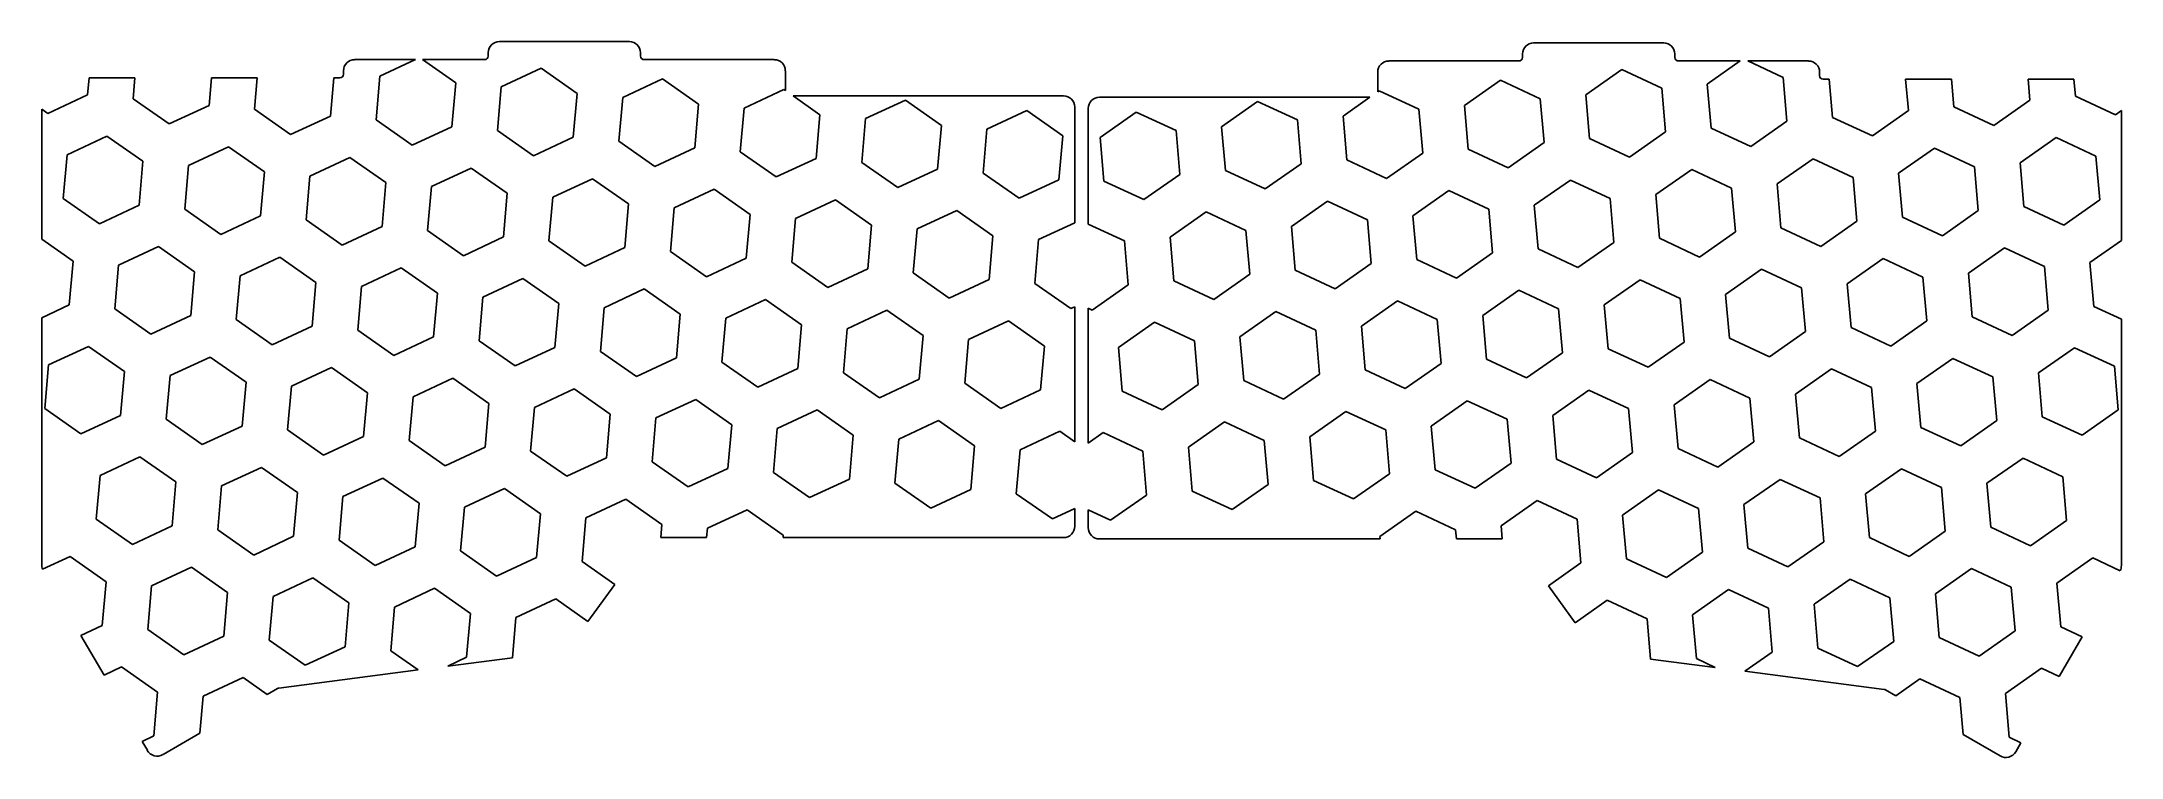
# Model space of a CAD drawing. Header units: inches. Extents: x 0.1 to 10.9, y 4.7 to 8.4.
import ezdxf

# ---------------------------------------------------------------- set-up
doc = ezdxf.new("R2010")
doc.units = ezdxf.units.IN
doc.header["$MEASUREMENT"] = 0

msp = doc.modelspace()

# ---------------------------------------------------------------- linework, layer by layer
at = {"color": 7, "linetype": 'Continuous', "lineweight": 25}
for p, q in [((1.761, 8.285), (2.075, 8.285)), ((1.891, 8.199), (2.075, 8.285)), ((2.112, 8.285), (2.284, 8.165)), ((2.112, 8.285), (2.433, 8.285)), ((2.451, 8.303), (2.451, 8.321)), ((2.509, 8.378), (3.181, 8.378)), ((3.239, 8.321), (3.239, 8.303)), ((3.257, 8.285), (3.929, 8.285)), ((7.778, 8.278), (7.106, 8.278)), ((7.796, 8.314), (7.796, 8.296)), ((8.526, 8.371), (7.854, 8.371)), ((8.584, 8.296), (8.584, 8.314)), ((8.922, 8.278), (8.602, 8.278)), ((8.922, 8.278), (8.751, 8.158)), ((9.143, 8.192), (8.96, 8.278)), ((9.274, 8.278), (8.96, 8.278)), ((0.389, 8.191), (0.381, 8.103)), ((0.389, 8.191), (0.626, 8.191)), ((0.617, 8.083), (0.626, 8.191)), ((1.021, 8.191), (1.009, 8.048)), ((1.021, 8.191), (1.258, 8.191)), ((1.244, 8.028), (1.258, 8.191)), ((1.654, 8.191), (1.636, 7.993)), ((1.654, 8.191), (1.685, 8.191)), ((1.703, 8.209), (1.703, 8.227)), ((1.872, 7.973), (1.891, 8.199)), ((2.519, 8.144), (2.725, 8.24)), ((2.725, 8.24), (2.911, 8.11)), ((3.147, 8.089), (3.353, 8.185)), ((3.353, 8.185), (3.539, 8.055)), ((3.987, 8.227), (3.987, 8.126)), ((7.048, 8.22), (7.048, 8.119)), ((7.682, 8.178), (7.496, 8.048)), ((7.888, 8.082), (7.682, 8.178)), ((8.31, 8.233), (8.124, 8.103)), ((8.516, 8.137), (8.31, 8.233)), ((9.163, 7.966), (9.143, 8.192)), ((9.332, 8.202), (9.332, 8.22)), ((9.381, 8.184), (9.35, 8.184)), ((9.381, 8.184), (9.399, 7.986)), ((10.014, 8.184), (9.776, 8.184)), ((9.791, 8.021), (9.776, 8.184)), ((10.014, 8.184), (10.026, 8.041)), ((10.409, 8.184), (10.646, 8.184)), ((10.418, 8.076), (10.409, 8.184)), ((10.646, 8.184), (10.654, 8.096)), ((0.381, 8.103), (0.175, 8.007)), ((0.803, 7.952), (0.617, 8.083)), ((2.284, 8.165), (2.264, 7.938)), ((2.499, 7.918), (2.519, 8.144)), ((2.911, 8.11), (2.891, 7.884)), ((3.127, 7.863), (3.147, 8.089)), ((3.774, 8.034), (3.98, 8.131)), ((3.98, 8.131), (3.987, 8.126)), ((4.027, 8.098), (4.166, 8)), ((4.027, 8.098), (5.425, 8.098)), ((4.402, 7.98), (4.608, 8.076)), ((4.608, 8.076), (4.794, 7.945)), ((7.008, 8.091), (5.61, 8.091)), ((6.427, 8.069), (6.241, 7.938)), ((6.633, 7.973), (6.427, 8.069)), ((7.008, 8.091), (6.869, 7.993)), ((7.055, 8.124), (7.048, 8.119)), ((7.261, 8.028), (7.055, 8.124)), ((7.908, 7.856), (7.888, 8.082)), ((8.124, 8.103), (8.143, 7.877)), ((8.536, 7.911), (8.516, 8.137)), ((8.751, 8.158), (8.771, 7.931)), ((10.232, 7.945), (10.418, 8.076)), ((10.654, 8.096), (10.86, 8)), ((0.144, 7.356), (0.144, 8.029)), ((0.175, 8.007), (0.144, 8.029)), ((1.009, 8.048), (0.803, 7.952)), ((1.43, 7.897), (1.244, 8.028)), ((1.636, 7.993), (1.43, 7.897)), ((2.058, 7.842), (1.872, 7.973)), ((3.539, 8.055), (3.519, 7.829)), ((3.754, 7.808), (3.774, 8.034)), ((4.166, 8), (4.146, 7.774)), ((4.382, 7.753), (4.402, 7.98)), ((5.029, 7.925), (5.235, 8.021)), ((5.235, 8.021), (5.421, 7.89)), ((5.483, 8.04), (5.483, 7.441)), ((5.552, 8.033), (5.552, 7.434)), ((5.8, 8.014), (5.614, 7.883)), ((6.006, 7.918), (5.8, 8.014)), ((6.653, 7.746), (6.633, 7.973)), ((6.869, 7.993), (6.888, 7.767)), ((7.281, 7.801), (7.261, 8.028)), ((7.496, 8.048), (7.516, 7.822)), ((8.977, 7.835), (9.163, 7.966)), ((9.399, 7.986), (9.605, 7.89)), ((9.605, 7.89), (9.791, 8.021)), ((10.026, 8.041), (10.232, 7.945)), ((10.86, 8), (10.891, 8.022)), ((10.891, 7.349), (10.891, 8.022)), ((0.275, 7.793), (0.481, 7.889)), ((0.481, 7.889), (0.667, 7.759)), ((2.264, 7.938), (2.058, 7.842)), ((2.685, 7.787), (2.499, 7.918)), ((2.891, 7.884), (2.685, 7.787)), ((3.313, 7.733), (3.127, 7.863)), ((4.794, 7.945), (4.774, 7.719)), ((5.009, 7.698), (5.029, 7.925)), ((5.421, 7.89), (5.401, 7.664)), ((5.614, 7.883), (5.633, 7.657)), ((6.026, 7.691), (6.006, 7.918)), ((6.241, 7.938), (6.261, 7.712)), ((7.722, 7.726), (7.908, 7.856)), ((8.143, 7.877), (8.349, 7.78)), ((8.349, 7.78), (8.536, 7.911)), ((8.771, 7.931), (8.977, 7.835)), ((10.554, 7.882), (10.368, 7.752)), ((10.76, 7.786), (10.554, 7.882)), ((0.255, 7.567), (0.275, 7.793)), ((0.667, 7.759), (0.648, 7.532)), ((0.903, 7.738), (1.109, 7.834)), ((1.109, 7.834), (1.295, 7.704)), ((1.53, 7.683), (1.736, 7.779)), ((1.736, 7.779), (1.922, 7.649)), ((3.519, 7.829), (3.313, 7.733)), ((3.94, 7.678), (3.754, 7.808)), ((4.146, 7.774), (3.94, 7.678)), ((4.568, 7.623), (4.382, 7.753)), ((6.467, 7.616), (6.653, 7.746)), ((6.888, 7.767), (7.094, 7.671)), ((7.094, 7.671), (7.281, 7.801)), ((7.516, 7.822), (7.722, 7.726)), ((9.299, 7.772), (9.112, 7.642)), ((9.505, 7.676), (9.299, 7.772)), ((9.926, 7.827), (9.74, 7.697)), ((10.132, 7.731), (9.926, 7.827)), ((10.368, 7.752), (10.387, 7.525)), ((10.78, 7.56), (10.76, 7.786)), ((0.883, 7.512), (0.903, 7.738)), ((1.295, 7.704), (1.275, 7.477)), ((1.51, 7.457), (1.53, 7.683)), ((1.922, 7.649), (1.903, 7.422)), ((2.158, 7.628), (2.364, 7.724)), ((2.364, 7.724), (2.55, 7.594)), ((2.785, 7.573), (2.991, 7.669)), ((2.991, 7.669), (3.177, 7.539)), ((4.774, 7.719), (4.568, 7.623)), ((5.195, 7.568), (5.009, 7.698)), ((5.401, 7.664), (5.195, 7.568)), ((5.633, 7.657), (5.839, 7.561)), ((5.839, 7.561), (6.026, 7.691)), ((6.261, 7.712), (6.467, 7.616)), ((8.044, 7.662), (7.857, 7.532)), ((8.25, 7.566), (8.044, 7.662)), ((8.671, 7.717), (8.485, 7.587)), ((8.877, 7.621), (8.671, 7.717)), ((9.112, 7.642), (9.132, 7.415)), ((9.524, 7.45), (9.505, 7.676)), ((9.74, 7.697), (9.76, 7.47)), ((10.152, 7.505), (10.132, 7.731)), ((0.442, 7.436), (0.255, 7.567)), ((0.648, 7.532), (0.442, 7.436)), ((2.138, 7.402), (2.158, 7.628)), ((2.55, 7.594), (2.53, 7.368)), ((2.765, 7.347), (2.785, 7.573)), ((3.177, 7.539), (3.158, 7.313)), ((3.413, 7.518), (3.619, 7.615)), ((3.619, 7.615), (3.805, 7.484)), ((4.04, 7.464), (4.246, 7.56)), ((4.246, 7.56), (4.432, 7.429)), ((6.789, 7.553), (6.602, 7.422)), ((6.995, 7.457), (6.789, 7.553)), ((7.416, 7.608), (7.23, 7.477)), ((7.622, 7.512), (7.416, 7.608)), ((7.857, 7.532), (7.877, 7.306)), ((8.269, 7.34), (8.25, 7.566)), ((8.485, 7.587), (8.505, 7.361)), ((8.897, 7.395), (8.877, 7.621)), ((10.387, 7.525), (10.593, 7.429)), ((10.593, 7.429), (10.78, 7.56)), ((1.069, 7.381), (0.883, 7.512)), ((1.275, 7.477), (1.069, 7.381)), ((1.697, 7.326), (1.51, 7.457)), ((1.903, 7.422), (1.697, 7.326)), ((3.393, 7.292), (3.413, 7.518)), ((3.805, 7.484), (3.785, 7.258)), ((4.02, 7.237), (4.04, 7.464)), ((4.432, 7.429), (4.413, 7.203)), ((4.668, 7.409), (4.874, 7.505)), ((4.874, 7.505), (5.06, 7.374)), ((5.295, 7.354), (5.483, 7.441)), ((5.74, 7.347), (5.552, 7.434)), ((6.161, 7.498), (5.975, 7.367)), ((6.367, 7.402), (6.161, 7.498)), ((6.602, 7.422), (6.622, 7.196)), ((7.014, 7.23), (6.995, 7.457)), ((7.23, 7.477), (7.25, 7.251)), ((7.642, 7.285), (7.622, 7.512)), ((9.338, 7.319), (9.524, 7.45)), ((9.76, 7.47), (9.966, 7.374)), ((9.966, 7.374), (10.152, 7.505)), ((0.144, 7.356), (0.306, 7.243)), ((0.541, 7.222), (0.747, 7.318)), ((0.747, 7.318), (0.934, 7.188)), ((2.324, 7.271), (2.138, 7.402)), ((2.53, 7.368), (2.324, 7.271)), ((2.952, 7.217), (2.765, 7.347)), ((3.158, 7.313), (2.952, 7.217)), ((4.648, 7.182), (4.668, 7.409)), ((5.06, 7.374), (5.04, 7.148)), ((5.276, 7.127), (5.295, 7.354)), ((5.759, 7.12), (5.74, 7.347)), ((5.975, 7.367), (5.995, 7.141)), ((6.387, 7.175), (6.367, 7.402)), ((8.083, 7.21), (8.269, 7.34)), ((8.505, 7.361), (8.711, 7.264)), ((8.711, 7.264), (8.897, 7.395)), ((9.132, 7.415), (9.338, 7.319)), ((10.288, 7.311), (10.101, 7.181)), ((10.494, 7.215), (10.288, 7.311)), ((10.891, 7.349), (10.729, 7.236)), ((0.306, 7.243), (0.286, 7.016)), ((0.522, 6.996), (0.541, 7.222)), ((1.169, 7.167), (1.375, 7.263)), ((1.375, 7.263), (1.561, 7.133)), ((1.796, 7.112), (2.002, 7.208)), ((2.002, 7.208), (2.189, 7.078)), ((3.579, 7.162), (3.393, 7.292)), ((3.785, 7.258), (3.579, 7.162)), ((4.207, 7.107), (4.02, 7.237)), ((4.413, 7.203), (4.207, 7.107)), ((6.828, 7.1), (7.014, 7.23)), ((7.25, 7.251), (7.456, 7.155)), ((7.456, 7.155), (7.642, 7.285)), ((7.877, 7.306), (8.083, 7.21)), ((9.032, 7.201), (8.846, 7.071)), ((9.238, 7.105), (9.032, 7.201)), ((9.66, 7.256), (9.474, 7.126)), ((9.866, 7.16), (9.66, 7.256)), ((10.513, 6.989), (10.494, 7.215)), ((10.729, 7.236), (10.749, 7.009)), ((0.934, 7.188), (0.914, 6.961)), ((1.149, 6.941), (1.169, 7.167)), ((1.561, 7.133), (1.541, 6.906)), ((1.777, 6.886), (1.796, 7.112)), ((2.424, 7.057), (2.63, 7.153)), ((2.63, 7.153), (2.816, 7.023)), ((3.051, 7.002), (3.257, 7.099)), ((3.257, 7.099), (3.444, 6.968)), ((4.834, 7.052), (4.648, 7.182)), ((5.04, 7.148), (4.834, 7.052)), ((5.462, 6.997), (5.276, 7.127)), ((5.573, 6.99), (5.759, 7.12)), ((5.995, 7.141), (6.201, 7.045)), ((6.201, 7.045), (6.387, 7.175)), ((6.622, 7.196), (6.828, 7.1)), ((8.405, 7.146), (8.219, 7.016)), ((8.611, 7.05), (8.405, 7.146)), ((9.258, 6.879), (9.238, 7.105)), ((9.474, 7.126), (9.494, 6.899)), ((9.886, 6.934), (9.866, 7.16)), ((10.101, 7.181), (10.121, 6.954)), ((0.286, 7.016), (0.144, 6.95)), ((0.708, 6.865), (0.522, 6.996)), ((2.189, 7.078), (2.169, 6.852)), ((2.404, 6.831), (2.424, 7.057)), ((2.816, 7.023), (2.796, 6.797)), ((3.032, 6.776), (3.051, 7.002)), ((3.679, 6.948), (3.885, 7.044)), ((3.885, 7.044), (4.071, 6.913)), ((4.306, 6.893), (4.512, 6.989)), ((4.512, 6.989), (4.699, 6.858)), ((5.483, 7.007), (5.462, 6.997)), ((5.483, 7.007), (5.483, 6.309)), ((5.552, 7), (5.552, 6.302)), ((5.552, 7), (5.573, 6.99)), ((7.15, 7.037), (6.964, 6.906)), ((7.356, 6.941), (7.15, 7.037)), ((7.777, 7.092), (7.591, 6.961)), ((7.983, 6.996), (7.777, 7.092)), ((8.003, 6.769), (7.983, 6.996)), ((8.219, 7.016), (8.239, 6.79)), ((8.631, 6.824), (8.611, 7.05)), ((8.846, 7.071), (8.866, 6.845)), ((10.327, 6.858), (10.513, 6.989)), ((10.749, 7.009), (10.891, 6.943)), ((0.144, 5.675), (0.144, 6.95)), ((0.914, 6.961), (0.708, 6.865)), ((1.335, 6.81), (1.149, 6.941)), ((1.541, 6.906), (1.335, 6.81)), ((1.963, 6.755), (1.777, 6.886)), ((3.444, 6.968), (3.424, 6.742)), ((3.659, 6.721), (3.679, 6.948)), ((4.071, 6.913), (4.051, 6.687)), ((4.287, 6.666), (4.306, 6.893)), ((4.934, 6.838), (5.14, 6.934)), ((5.14, 6.934), (5.326, 6.803)), ((5.895, 6.927), (5.709, 6.796)), ((6.101, 6.831), (5.895, 6.927)), ((6.522, 6.982), (6.336, 6.851)), ((6.728, 6.886), (6.522, 6.982)), ((6.748, 6.659), (6.728, 6.886)), ((6.964, 6.906), (6.984, 6.68)), ((7.376, 6.714), (7.356, 6.941)), ((7.591, 6.961), (7.611, 6.735)), ((9.072, 6.748), (9.258, 6.879)), ((9.494, 6.899), (9.7, 6.803)), ((9.7, 6.803), (9.886, 6.934)), ((10.121, 6.954), (10.327, 6.858)), ((10.891, 5.668), (10.891, 6.943)), ((0.18, 6.706), (0.386, 6.802)), ((0.386, 6.802), (0.572, 6.672)), ((2.169, 6.852), (1.963, 6.755)), ((2.59, 6.701), (2.404, 6.831)), ((2.796, 6.797), (2.59, 6.701)), ((3.218, 6.646), (3.032, 6.776)), ((4.699, 6.858), (4.679, 6.632)), ((4.914, 6.611), (4.934, 6.838)), ((5.326, 6.803), (5.306, 6.577)), ((5.709, 6.796), (5.728, 6.57)), ((6.121, 6.604), (6.101, 6.831)), ((6.336, 6.851), (6.356, 6.625)), ((8.239, 6.79), (8.445, 6.694)), ((8.445, 6.694), (8.631, 6.824)), ((8.866, 6.845), (9.072, 6.748)), ((10.649, 6.795), (10.463, 6.665)), ((10.855, 6.699), (10.649, 6.795)), ((0.16, 6.48), (0.18, 6.706)), ((0.572, 6.672), (0.552, 6.445)), ((0.808, 6.651), (1.014, 6.747)), ((1.014, 6.747), (1.2, 6.617)), ((1.435, 6.596), (1.641, 6.692)), ((1.641, 6.692), (1.827, 6.562)), ((3.424, 6.742), (3.218, 6.646)), ((3.845, 6.591), (3.659, 6.721)), ((4.051, 6.687), (3.845, 6.591)), ((4.473, 6.536), (4.287, 6.666)), ((6.984, 6.68), (7.19, 6.584)), ((7.19, 6.584), (7.376, 6.714)), ((7.611, 6.735), (7.817, 6.639)), ((7.817, 6.639), (8.003, 6.769)), ((9.394, 6.685), (9.208, 6.555)), ((9.6, 6.589), (9.394, 6.685)), ((10.021, 6.74), (9.835, 6.61)), ((10.227, 6.644), (10.021, 6.74)), ((10.463, 6.665), (10.482, 6.438)), ((10.875, 6.473), (10.855, 6.699)), ((0.788, 6.425), (0.808, 6.651)), ((1.2, 6.617), (1.18, 6.39)), ((1.415, 6.37), (1.435, 6.596)), ((1.827, 6.562), (1.807, 6.336)), ((2.063, 6.541), (2.269, 6.637)), ((2.269, 6.637), (2.455, 6.507)), ((2.69, 6.486), (2.896, 6.583)), ((2.896, 6.583), (3.082, 6.452)), ((4.679, 6.632), (4.473, 6.536)), ((5.1, 6.481), (4.914, 6.611)), ((5.306, 6.577), (5.1, 6.481)), ((5.728, 6.57), (5.934, 6.474)), ((5.934, 6.474), (6.121, 6.604)), ((6.356, 6.625), (6.562, 6.529)), ((6.562, 6.529), (6.748, 6.659)), ((8.139, 6.576), (7.953, 6.445)), ((8.345, 6.48), (8.139, 6.576)), ((8.766, 6.63), (8.58, 6.5)), ((8.972, 6.534), (8.766, 6.63)), ((9.62, 6.363), (9.6, 6.589)), ((9.835, 6.61), (9.855, 6.383)), ((10.247, 6.418), (10.227, 6.644)), ((0.346, 6.349), (0.16, 6.48)), ((2.043, 6.315), (2.063, 6.541)), ((2.455, 6.507), (2.435, 6.281)), ((2.67, 6.26), (2.69, 6.486)), ((3.082, 6.452), (3.063, 6.226)), ((3.318, 6.432), (3.524, 6.528)), ((3.524, 6.528), (3.71, 6.397)), ((3.945, 6.377), (4.151, 6.473)), ((4.151, 6.473), (4.337, 6.342)), ((6.884, 6.466), (6.697, 6.335)), ((7.09, 6.37), (6.884, 6.466)), ((7.511, 6.521), (7.325, 6.39)), ((7.717, 6.425), (7.511, 6.521)), ((8.365, 6.253), (8.345, 6.48)), ((8.58, 6.5), (8.6, 6.274)), ((8.992, 6.308), (8.972, 6.534)), ((9.208, 6.555), (9.227, 6.329)), ((10.688, 6.342), (10.875, 6.473)), ((0.552, 6.445), (0.346, 6.349)), ((0.974, 6.294), (0.788, 6.425)), ((1.18, 6.39), (0.974, 6.294)), ((1.601, 6.239), (1.415, 6.37)), ((3.298, 6.205), (3.318, 6.432)), ((3.71, 6.397), (3.69, 6.171)), ((3.925, 6.15), (3.945, 6.377)), ((4.337, 6.342), (4.318, 6.116)), ((4.573, 6.322), (4.779, 6.418)), ((4.779, 6.418), (4.965, 6.287)), ((5.2, 6.267), (5.406, 6.363)), ((5.406, 6.363), (5.483, 6.309)), ((5.629, 6.356), (5.552, 6.302)), ((5.835, 6.26), (5.629, 6.356)), ((6.256, 6.411), (6.07, 6.28)), ((6.462, 6.315), (6.256, 6.411)), ((7.109, 6.143), (7.09, 6.37)), ((7.325, 6.39), (7.345, 6.164)), ((7.737, 6.198), (7.717, 6.425)), ((7.953, 6.445), (7.972, 6.219)), ((9.433, 6.232), (9.62, 6.363)), ((9.855, 6.383), (10.061, 6.287)), ((10.061, 6.287), (10.247, 6.418)), ((10.482, 6.438), (10.688, 6.342)), ((1.807, 6.336), (1.601, 6.239)), ((2.229, 6.185), (2.043, 6.315)), ((2.435, 6.281), (2.229, 6.185)), ((2.857, 6.13), (2.67, 6.26)), ((4.553, 6.095), (4.573, 6.322)), ((4.965, 6.287), (4.945, 6.061)), ((5.18, 6.04), (5.2, 6.267)), ((5.854, 6.033), (5.835, 6.26)), ((6.07, 6.28), (6.09, 6.054)), ((6.482, 6.088), (6.462, 6.315)), ((6.697, 6.335), (6.717, 6.109)), ((8.178, 6.123), (8.365, 6.253)), ((8.6, 6.274), (8.806, 6.178)), ((8.806, 6.178), (8.992, 6.308)), ((9.227, 6.329), (9.433, 6.232)), ((0.426, 5.909), (0.446, 6.135)), ((0.446, 6.135), (0.652, 6.231)), ((0.652, 6.231), (0.838, 6.101)), ((1.074, 6.08), (1.28, 6.176)), ((1.28, 6.176), (1.466, 6.046)), ((3.063, 6.226), (2.857, 6.13)), ((3.484, 6.075), (3.298, 6.205)), ((3.69, 6.171), (3.484, 6.075)), ((4.112, 6.02), (3.925, 6.15)), ((6.923, 6.013), (7.109, 6.143)), ((7.345, 6.164), (7.551, 6.068)), ((7.551, 6.068), (7.737, 6.198)), ((7.972, 6.219), (8.178, 6.123)), ((9.755, 6.169), (9.569, 6.039)), ((9.961, 6.073), (9.755, 6.169)), ((10.383, 6.224), (10.196, 6.094)), ((10.589, 6.128), (10.383, 6.224)), ((10.608, 5.902), (10.589, 6.128)), ((0.838, 6.101), (0.819, 5.874)), ((1.054, 5.854), (1.074, 6.08)), ((1.466, 6.046), (1.446, 5.82)), ((1.681, 5.799), (1.701, 6.025)), ((1.701, 6.025), (1.907, 6.121)), ((1.907, 6.121), (2.094, 5.991)), ((2.329, 5.97), (2.535, 6.067)), ((2.535, 6.067), (2.721, 5.936)), ((4.318, 6.116), (4.112, 6.02)), ((4.739, 5.965), (4.553, 6.095)), ((4.945, 6.061), (4.739, 5.965)), ((5.367, 5.91), (5.18, 6.04)), ((5.668, 5.903), (5.854, 6.033)), ((6.09, 6.054), (6.296, 5.958)), ((6.296, 5.958), (6.482, 6.088)), ((6.717, 6.109), (6.923, 6.013)), ((8.5, 6.06), (8.314, 5.929)), ((8.706, 5.964), (8.5, 6.06)), ((9.128, 6.114), (8.941, 5.984)), ((9.334, 6.018), (9.128, 6.114)), ((9.569, 6.039), (9.589, 5.813)), ((9.981, 5.847), (9.961, 6.073)), ((10.196, 6.094), (10.216, 5.867)), ((2.094, 5.991), (2.074, 5.765)), ((2.309, 5.744), (2.329, 5.97)), ((2.721, 5.936), (2.701, 5.71)), ((2.937, 5.689), (2.956, 5.916)), ((2.956, 5.916), (3.162, 6.012)), ((3.162, 6.012), (3.349, 5.881)), ((3.584, 5.861), (3.79, 5.957)), ((3.79, 5.957), (3.976, 5.826)), ((5.483, 5.964), (5.367, 5.91)), ((5.483, 5.964), (5.483, 5.872)), ((5.552, 5.957), (5.552, 5.865)), ((5.552, 5.957), (5.668, 5.903)), ((7.245, 5.95), (7.059, 5.819)), ((7.451, 5.854), (7.245, 5.95)), ((7.873, 6.005), (7.686, 5.874)), ((8.079, 5.909), (7.873, 6.005)), ((8.314, 5.929), (8.334, 5.703)), ((8.726, 5.737), (8.706, 5.964)), ((8.941, 5.984), (8.961, 5.758)), ((9.353, 5.792), (9.334, 6.018)), ((0.613, 5.778), (0.426, 5.909)), ((0.819, 5.874), (0.613, 5.778)), ((1.24, 5.723), (1.054, 5.854)), ((1.446, 5.82), (1.24, 5.723)), ((3.349, 5.881), (3.343, 5.813)), ((3.58, 5.813), (3.343, 5.813)), ((3.58, 5.813), (3.584, 5.861)), ((3.976, 5.826), (3.975, 5.813)), ((5.424, 5.813), (3.975, 5.813)), ((5.611, 5.806), (7.06, 5.806)), ((7.059, 5.819), (7.06, 5.806)), ((7.455, 5.806), (7.451, 5.854)), ((7.455, 5.806), (7.692, 5.806)), ((7.686, 5.874), (7.692, 5.806)), ((8.098, 5.682), (8.079, 5.909)), ((9.589, 5.813), (9.795, 5.716)), ((9.795, 5.716), (9.981, 5.847)), ((10.216, 5.867), (10.422, 5.771)), ((10.422, 5.771), (10.608, 5.902)), ((0.149, 5.649), (0.291, 5.715)), ((0.291, 5.715), (0.477, 5.585)), ((1.868, 5.669), (1.681, 5.799)), ((2.074, 5.765), (1.868, 5.669)), ((2.495, 5.614), (2.309, 5.744)), ((2.701, 5.71), (2.495, 5.614)), ((8.334, 5.703), (8.54, 5.607)), ((8.54, 5.607), (8.726, 5.737)), ((8.961, 5.758), (9.167, 5.662)), ((9.167, 5.662), (9.353, 5.792)), ((10.744, 5.708), (10.558, 5.578)), ((10.885, 5.642), (10.744, 5.708)), ((0.712, 5.564), (0.918, 5.66)), ((0.918, 5.66), (1.105, 5.53)), ((1.34, 5.509), (1.546, 5.605)), ((1.546, 5.605), (1.732, 5.475)), ((3.105, 5.571), (2.937, 5.689)), ((7.93, 5.564), (8.098, 5.682)), ((9.489, 5.598), (9.303, 5.468)), ((9.695, 5.502), (9.489, 5.598)), ((10.116, 5.653), (9.93, 5.523)), ((10.322, 5.557), (10.116, 5.653)), ((0.477, 5.585), (0.457, 5.358)), ((0.693, 5.338), (0.712, 5.564)), ((1.105, 5.53), (1.085, 5.304)), ((1.32, 5.283), (1.34, 5.509)), ((1.968, 5.454), (2.174, 5.551)), ((2.174, 5.551), (2.36, 5.42)), ((2.595, 5.4), (2.801, 5.496)), ((2.801, 5.496), (2.966, 5.38)), ((3.105, 5.571), (2.966, 5.38)), ((7.93, 5.564), (8.069, 5.373)), ((8.234, 5.489), (8.069, 5.373)), ((8.44, 5.393), (8.234, 5.489)), ((8.861, 5.544), (8.675, 5.413)), ((9.067, 5.448), (8.861, 5.544)), ((9.715, 5.276), (9.695, 5.502)), ((9.93, 5.523), (9.95, 5.297)), ((10.342, 5.331), (10.322, 5.557)), ((10.558, 5.578), (10.578, 5.351)), ((1.732, 5.475), (1.712, 5.249)), ((1.948, 5.228), (1.968, 5.454)), ((2.36, 5.42), (2.34, 5.194)), ((2.577, 5.192), (2.595, 5.4)), ((8.458, 5.185), (8.44, 5.393)), ((8.675, 5.413), (8.695, 5.187)), ((9.087, 5.221), (9.067, 5.448)), ((9.303, 5.468), (9.322, 5.242)), ((0.457, 5.358), (0.347, 5.307)), ((0.466, 5.102), (0.347, 5.307)), ((0.879, 5.207), (0.693, 5.338)), ((1.085, 5.304), (0.879, 5.207)), ((1.506, 5.153), (1.32, 5.283)), ((9.528, 5.146), (9.715, 5.276)), ((9.95, 5.297), (10.156, 5.2)), ((10.156, 5.2), (10.342, 5.331)), ((10.569, 5.095), (10.688, 5.3)), ((10.578, 5.351), (10.688, 5.3)), ((1.712, 5.249), (1.506, 5.153)), ((2.09, 5.129), (1.948, 5.228)), ((2.34, 5.194), (2.243, 5.149)), ((2.577, 5.192), (2.243, 5.149)), ((8.458, 5.185), (8.792, 5.142)), ((8.695, 5.187), (8.792, 5.142)), ((8.945, 5.122), (9.087, 5.221)), ((9.322, 5.242), (9.528, 5.146)), ((0.466, 5.102), (0.557, 5.144)), ((0.557, 5.144), (0.743, 5.014)), ((0.979, 4.993), (1.185, 5.089)), ((1.185, 5.089), (1.309, 5.002)), ((2.09, 5.129), (1.369, 5.035)), ((8.945, 5.122), (9.666, 5.028)), ((9.85, 5.082), (9.725, 4.995)), ((10.056, 4.986), (9.85, 5.082)), ((10.478, 5.137), (10.292, 5.007)), ((10.569, 5.095), (10.478, 5.137)), ((0.743, 5.014), (0.724, 4.788)), ((0.962, 4.801), (0.979, 4.993)), ((1.362, 5.032), (1.309, 5.002)), ((9.673, 5.025), (9.725, 4.995)), ((10.073, 4.794), (10.056, 4.986)), ((10.292, 5.007), (10.311, 4.781)), ((0.724, 4.788), (0.663, 4.759)), ((0.69, 4.713), (0.663, 4.759)), ((0.962, 4.801), (0.771, 4.691)), ((10.073, 4.794), (10.264, 4.684)), ((10.311, 4.781), (10.372, 4.752)), ((10.345, 4.706), (10.372, 4.752))]:
    msp.add_line(p, q, dxfattribs=at)
for centre, radius, start, end in [((1.761, 8.227), 0.0576, 90, 180), ((2.433, 8.303), 0.0182, 270, 0), ((2.509, 8.321), 0.0576, 90, 180), ((3.181, 8.321), 0.0576, 0, 90), ((3.257, 8.303), 0.0182, 180, 270), ((3.929, 8.227), 0.0576, 0, 90), ((7.106, 8.22), 0.0576, 90, 180), ((7.778, 8.296), 0.0182, 270, 0), ((7.854, 8.314), 0.0576, 90, 180), ((8.526, 8.314), 0.0576, 0, 90), ((8.602, 8.296), 0.0182, 180, 270), ((9.274, 8.22), 0.0576, 0, 90), ((1.685, 8.209), 0.0182, 270, 0), ((9.35, 8.202), 0.0182, 180, 270), ((5.425, 8.04), 0.0576, 0, 90), ((5.61, 8.033), 0.0576, 90, 180), ((5.424, 5.872), 0.0591, 270, 0), ((5.611, 5.865), 0.0591, 180, 270), ((0.203, 5.675), 0.0591, 180, 205.976), ((10.832, 5.668), 0.0591, 334.024, 0), ((1.372, 5.015), 0.0197, 97.4116, 120), ((9.663, 5.008), 0.0197, 60, 82.5884), ((0.741, 4.742), 0.0591, 210, 300), ((10.294, 4.735), 0.0591, 240, 330)]:
    msp.add_arc(centre, radius, start, end, dxfattribs=at)

doc.saveas('drawing.dxf')
